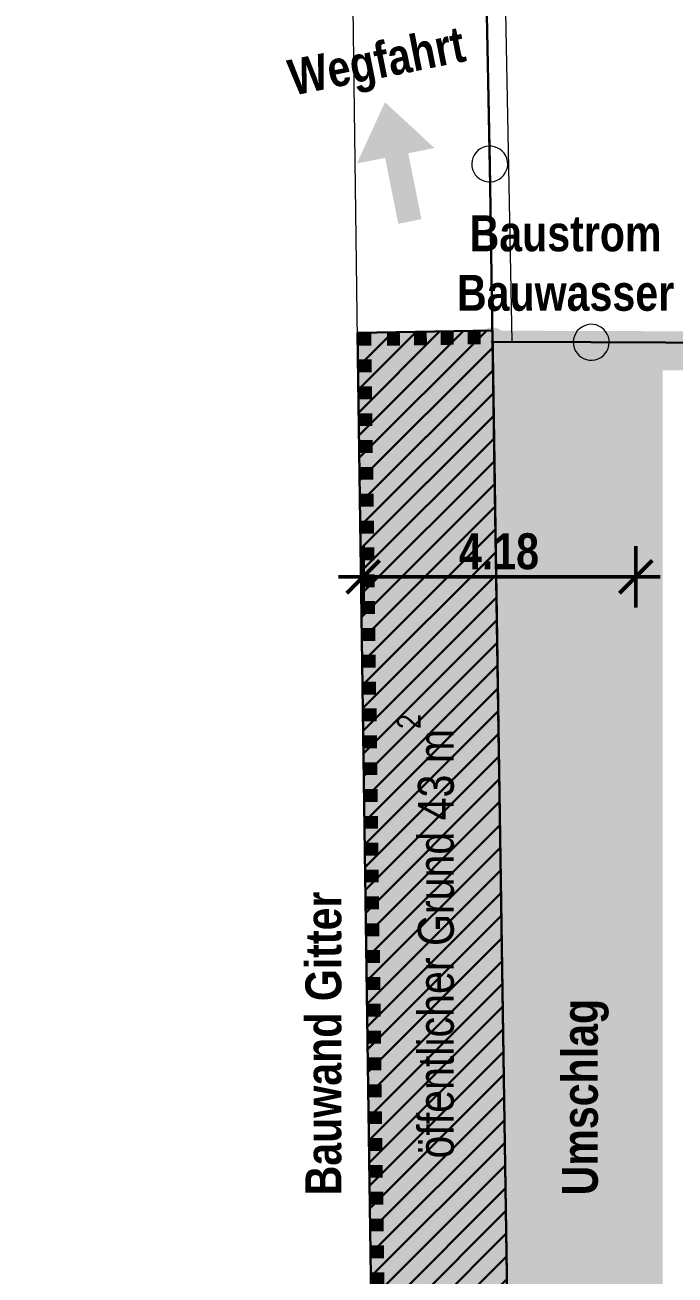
# Model space of a CAD drawing. Header units: metres. Extents: x -163 to 276, y -152 to 153.
# Drawn here: x -24.86 to -14.91, y -5.75 to 13.41 of the extents above; entities that cross this region are included whole.
import ezdxf

# ---------------------------------------------------------------- set-up
doc = ezdxf.new("R2010")
doc.units = ezdxf.units.M
doc.header["$MEASUREMENT"] = 0
doc.linetypes.add('Strich 2_1mm', pattern=[0.75, 0.5, -0.25])
doc.linetypes.add('Strich 6_1mm', pattern=[1.75, 1.5, -0.25])
for name, color, linetype in [('000 Kataster', 7, 'Continuous'), ('000-2 Kataster Parzellenpunkte', 7, 'Continuous'), ('000-3 Kataster Parzellengrenzen', 7, 'Continuous'), ('162 Beschriftung Baustelleninstallation', 7, 'Continuous'), ('162 Beschriftung Baustelleninstallation Neu', 7, 'Continuous')]:
    doc.layers.add(name, color=color, linetype=linetype)
doc.styles.add('ERSTELLTER_STIL_1', font='ARIALN.TTF')
doc.dimstyles.new('ERSTELLTER_STIL__1', dxfattribs={"dimtxt": 0.55, "dimasz": 0.475, "dimexe": 0.18, "dimexo": 0.0625, "dimgap": 0, "dimtad": 1, "dimtih": 1, "dimtoh": 1, "dimzin": 0, "dimdsep": 46, "dimtxsty": 'ERSTELLTER_STIL_1', "dimblk": 'ARROWHEAD_6', "dimblk1": 'ARROWHEAD_6', "dimblk2": 'ARROWHEAD_6', "dimcen": 0.09, "dimse1": 1, "dimse2": 1, "dimclrd": 256, "dimclre": 256, "dimclrt": 256, "dimazin": 0, "dimtfac": 1, "dimtdec": 4, "dimtmove": 0, "dimatfit": 3, "dimfxl": 1, "dimtolj": 1, "dimtzin": 0, "dimarcsym": 0})

# ---------------------------------------------------------------- blocks, each defined once
blk = doc.blocks.new('*D1')
at = {"layer": '162 Beschriftung Baustelleninstallation Neu', "color": 32, "linetype": 'Continuous', "lineweight": 50, "true_color": 0xdf7100}
for p, q in [((-19.685, 4.482), (-19.685, 5.419)), ((-15.506, 4.482), (-15.506, 5.419)), ((-19.435, 5.2), (-19.935, 4.7)), ((-15.756, 4.7), (-15.256, 5.2)), ((-20.06, 4.95), (-19.685, 4.95)), ((-19.685, 4.95), (-15.506, 4.95)), ((-15.506, 4.95), (-15.131, 4.95))]:
    blk.add_line(p, q, dxfattribs=at)
at = {"layer": '162 Beschriftung Baustelleninstallation Neu', "color": 32, "lineweight": 50, "true_color": 0xdf7100, "insert": (-18.215, 5.06), "char_height": 0.55, "attachment_point": 7, "style": 'ERSTELLTER_STIL_1'}
blk.add_mtext('\\A1;{\\pql;\\fArial Narrow|b1|i0|c0|p0;\\W1.000000;4.18}', dxfattribs=at)
blk = doc.blocks.new('ARROWHEAD_6')
at = {"color": 0, "linetype": 'Continuous', "lineweight": 0}
for p, q in [((-0.5, -0.5), (0.5, 0.5)), ((0, 0), (-1, 0))]:
    blk.add_line(p, q, dxfattribs=at)

msp = doc.modelspace()

# ---------------------------------------------------------------- hatches: boundary and pattern name
at = {"layer": '000 Kataster', "linetype": 'Continuous', "lineweight": 13}
for color, points in [(255, [(-17.49, 8.494), (-17.483, 8.53), (-17.482, 8.566), (-17.488, 8.602), (-17.499, 8.637), (-17.515, 8.669), (-17.537, 8.698), (-17.563, 8.724), (-17.593, 8.744), (-17.626, 8.759), (-17.661, 8.769), (-17.697, 8.773), (-17.733, 8.771), (-17.769, 8.763), (-17.802, 8.749), (-17.833, 8.73), (-17.86, 8.706), (-17.883, 8.678), (-17.901, 8.646), (-17.914, 8.612), (-17.921, 8.576), (-17.922, 8.54), (-17.917, 8.504), (-17.906, 8.469), (-17.889, 8.437), (-17.867, 8.408), (-17.841, 8.383), (-17.811, 8.362), (-17.778, 8.347), (-17.743, 8.337), (-17.707, 8.333), (-17.671, 8.335), (-17.636, 8.343), (-17.602, 8.357), (-17.571, 8.376), (-17.544, 8.4), (-17.521, 8.429), (-17.503, 8.46)]), (7, [(-17.686, 8.549), (-17.686, 8.551), (-17.686, 8.554), (-17.686, 8.557), (-17.687, 8.559), (-17.688, 8.562), (-17.69, 8.564), (-17.692, 8.566), (-17.694, 8.567), (-17.696, 8.569), (-17.699, 8.569), (-17.702, 8.57), (-17.704, 8.569), (-17.707, 8.569), (-17.71, 8.568), (-17.712, 8.566), (-17.714, 8.565), (-17.716, 8.562), (-17.717, 8.56), (-17.718, 8.558), (-17.719, 8.555), (-17.719, 8.552), (-17.718, 8.549), (-17.717, 8.547), (-17.716, 8.544), (-17.714, 8.542), (-17.713, 8.54), (-17.71, 8.539), (-17.708, 8.538), (-17.705, 8.537), (-17.702, 8.537), (-17.7, 8.537), (-17.697, 8.537), (-17.695, 8.538), (-17.692, 8.54), (-17.69, 8.542), (-17.689, 8.544), (-17.687, 8.546)])]:
    msp.add_hatch(color=color, dxfattribs=at).paths.add_polyline_path(points)
at = {"layer": '162 Beschriftung Baustelleninstallation Neu', "linetype": 'Continuous', "lineweight": 50, "true_color": 0xdf7100}
for points in [[(-17.702, 8.545), (-3.638, 8.489), (-3.638, 8.677), (-3.638, 15.598), (-3.837, 15.598), (-3.837, 8.677), (-17.702, 8.724)], [(-19.779, 11.286), (-19.347, 11.372), (-19.145, 10.361), (-18.79, 10.432), (-18.992, 11.443), (-18.591, 11.524), (-19.349, 12.226)], [(-19.765, 8.495), (-19.558, 8.495), (-19.558, 8.693), (-19.765, 8.693)], [(-19.118, 8.493), (-19.119, 8.7), (-19.317, 8.7), (-19.317, 8.492)], [(-18.707, 8.5), (-18.708, 8.707), (-18.906, 8.707), (-18.905, 8.499)], [(-18.296, 8.507), (-18.296, 8.714), (-18.494, 8.714), (-18.494, 8.506)], [(-17.884, 8.514), (-17.885, 8.721), (-18.083, 8.721), (-18.082, 8.513)], [(-19.76, 8.084), (-19.552, 8.084), (-19.552, 8.282), (-19.76, 8.282)], [(-19.754, 7.672), (-19.546, 7.672), (-19.546, 7.87), (-19.754, 7.87)], [(-19.748, 7.261), (-19.541, 7.261), (-19.541, 7.459), (-19.748, 7.459)], [(-19.743, 6.849), (-19.535, 6.849), (-19.535, 7.047), (-19.743, 7.047)], [(-19.737, 6.438), (-19.529, 6.438), (-19.529, 6.636), (-19.737, 6.636)], [(-19.731, 6.026), (-19.524, 6.026), (-19.524, 6.225), (-19.731, 6.225)], [(-19.726, 5.615), (-19.518, 5.615), (-19.518, 5.813), (-19.726, 5.813)], [(-19.72, 5.203), (-19.512, 5.203), (-19.512, 5.402), (-19.72, 5.402)], [(-19.714, 4.792), (-19.507, 4.792), (-19.507, 4.99), (-19.714, 4.99)], [(-19.709, 4.38), (-19.501, 4.38), (-19.501, 4.579), (-19.709, 4.579)], [(-19.703, 3.969), (-19.495, 3.969), (-19.495, 4.167), (-19.703, 4.167)], [(-19.697, 3.558), (-19.49, 3.558), (-19.49, 3.756), (-19.697, 3.756)], [(-19.692, 3.146), (-19.484, 3.146), (-19.484, 3.344), (-19.692, 3.344)], [(-19.686, 2.735), (-19.478, 2.735), (-19.478, 2.933), (-19.686, 2.933)], [(-19.68, 2.323), (-19.473, 2.323), (-19.473, 2.521), (-19.68, 2.521)], [(-19.675, 1.912), (-19.467, 1.912), (-19.467, 2.11), (-19.675, 2.11)], [(-19.669, 1.5), (-19.461, 1.5), (-19.461, 1.699), (-19.669, 1.699)], [(-19.663, 1.089), (-19.456, 1.089), (-19.456, 1.287), (-19.663, 1.287)], [(-19.658, 0.677), (-19.45, 0.677), (-19.45, 0.876), (-19.658, 0.876)], [(-19.652, 0.266), (-19.444, 0.266), (-19.444, 0.464), (-19.652, 0.464)], [(-19.646, -0.145), (-19.439, -0.145), (-19.439, 0.053), (-19.646, 0.053)], [(-19.641, -0.557), (-19.433, -0.557), (-19.433, -0.359), (-19.641, -0.359)], [(-19.635, -0.968), (-19.427, -0.968), (-19.427, -0.77), (-19.635, -0.77)], [(-19.629, -1.38), (-19.422, -1.38), (-19.422, -1.182), (-19.629, -1.182)], [(-19.624, -1.791), (-19.416, -1.791), (-19.416, -1.593), (-19.624, -1.593)], [(-19.618, -2.203), (-19.41, -2.203), (-19.41, -2.005), (-19.618, -2.005)], [(-19.612, -2.614), (-19.405, -2.614), (-19.405, -2.416), (-19.612, -2.416)], [(-19.607, -3.026), (-19.399, -3.026), (-19.399, -2.827), (-19.607, -2.827)], [(-19.601, -3.437), (-19.393, -3.437), (-19.393, -3.239), (-19.601, -3.239)], [(-19.595, -3.849), (-19.388, -3.849), (-19.388, -3.65), (-19.595, -3.65)], [(-19.589, -4.26), (-19.382, -4.26), (-19.382, -4.062), (-19.589, -4.062)], [(-19.584, -4.671), (-19.376, -4.671), (-19.376, -4.473), (-19.584, -4.473)], [(-19.578, -5.083), (-19.37, -5.083), (-19.37, -4.885), (-19.578, -4.885)], [(-19.572, -5.494), (-19.365, -5.494), (-19.365, -5.296), (-19.572, -5.296)], [(-19.567, -5.906), (-19.359, -5.906), (-19.359, -5.708), (-19.567, -5.708)]]:
    msp.add_hatch(color=32, dxfattribs=at).paths.add_polyline_path(points)
at = {"layer": '162 Beschriftung Baustelleninstallation Neu', "linetype": 'Continuous', "lineweight": 30, "true_color": 0x00aa1e}
h = msp.add_hatch(dxfattribs=at)
h.set_pattern_fill('Diagonal_1_0mm_0001', color=104, style=0, pattern_type=2)
h.set_pattern_definition([(45, (0, 0), (-0.1767767, 0.1767767), [])])
h.paths.add_polyline_path([(-17.702, 8.724), (-19.769, 8.693), (-19.533, -7.951, 0.000463), (-19.532, -7.963, 0.008443), (-19.515, -8.176, 0.007874), (-19.493, -8.375, 0.008505), (-19.462, -8.588, 0.00795), (-19.426, -8.786, 0.008606), (-19.381, -8.999, 0.008063), (-19.332, -9.197, 0.095156), (-18.123, -11.541), (-17.909, -11.552), (-17.88, -11.366), (-17.684, -11.397), (-17.71, -11.563), (-17.496, -11.574), (-17.473, -11.424), (-17.277, -11.455), (-17.297, -11.585), (-17.083, -11.596), (-17.065, -11.482), (-16.869, -11.512), (-16.884, -11.607), (-16.67, -11.618), (-16.658, -11.539), (-16.462, -11.57), (-16.471, -11.629), (-16.257, -11.64), (-16.25, -11.597), (-16.054, -11.628), (-16.058, -11.651), (-15.844, -11.662), (-15.843, -11.655), (-15.767, -11.667), (-15.506, -11.68), (-13.452, -11.788, -0.105938), (-15.506, -11.134, -0.020408), (-15.854, -10.913), (-15.855, -10.915), (-15.862, -10.925), (-15.87, -10.933), (-15.877, -10.942), (-15.885, -10.949), (-15.893, -10.957), (-15.902, -10.964), (-15.911, -10.972), (-15.921, -10.978), (-15.93, -10.984), (-15.94, -10.99), (-15.95, -10.996), (-15.96, -11), (-15.97, -11.005), (-15.981, -11.009), (-15.992, -11.013), (-16.003, -11.015), (-16.014, -11.019), (-16.025, -11.021), (-16.036, -11.023), (-16.047, -11.024), (-16.058, -11.025), (-16.07, -11.025), (-16.081, -11.026), (-16.092, -11.025), (-16.104, -11.024), (-16.115, -11.022), (-16.126, -11.021), (-16.137, -11.018), (-16.148, -11.016), (-16.159, -11.012), (-16.17, -11.009), (-16.18, -11.004), (-16.191, -11), (-16.201, -10.994), (-16.211, -10.99), (-16.221, -10.983), (-16.231, -10.977), (-16.239, -10.97), (-16.249, -10.964), (-16.257, -10.956), (-16.266, -10.949), (-16.273, -10.94), (-16.281, -10.932), (-16.288, -10.923), (-16.296, -10.915), (-16.302, -10.905), (-16.308, -10.896), (-16.314, -10.886), (-16.32, -10.876), (-16.324, -10.865), (-16.329, -10.855), (-16.333, -10.845), (-16.337, -10.834), (-16.339, -10.823), (-16.343, -10.812), (-16.344, -10.801), (-16.347, -10.79), (-16.348, -10.778), (-16.349, -10.767), (-16.349, -10.756), (-16.35, -10.744), (-16.348, -10.733), (-16.348, -10.722), (-16.346, -10.711), (-16.345, -10.699), (-16.342, -10.688), (-16.34, -10.677), (-16.336, -10.666), (-16.333, -10.655), (-16.328, -10.645), (-16.324, -10.634), (-16.318, -10.625), (-16.313, -10.614), (-16.307, -10.605), (-16.301, -10.595), (-16.294, -10.586), (-16.288, -10.577), (-16.28, -10.569), (-16.273, -10.56, -0.086113), (-17.078, -9.381, -0.085984), (-17.437, -8), (-17.446, -7.999), (-17.457, -8), (-17.469, -7.999), (-17.48, -7.999), (-17.491, -7.996), (-17.503, -7.995), (-17.514, -7.992), (-17.525, -7.99), (-17.535, -7.986), (-17.546, -7.983), (-17.557, -7.978), (-17.567, -7.974), (-17.577, -7.969), (-17.587, -7.964), (-17.597, -7.957), (-17.607, -7.952), (-17.616, -7.945), (-17.625, -7.938), (-17.633, -7.93), (-17.642, -7.923), (-17.649, -7.914), (-17.658, -7.907), (-17.664, -7.897), (-17.672, -7.889), (-17.678, -7.879), (-17.685, -7.87), (-17.69, -7.86), (-17.696, -7.85), (-17.7, -7.84), (-17.705, -7.83), (-17.709, -7.819), (-17.713, -7.808), (-17.716, -7.797), (-17.719, -7.786), (-17.721, -7.775), (-17.723, -7.764), (-17.724, -7.753), (-17.725, -7.741), (-17.725, -7.73), (-17.726, -7.719), (-17.725, -7.707), (-17.724, -7.696), (-17.722, -7.685), (-17.721, -7.674), (-17.718, -7.663), (-17.716, -7.651), (-17.712, -7.641), (-17.709, -7.63), (-17.704, -7.619), (-17.7, -7.609), (-17.695, -7.599), (-17.69, -7.589), (-17.683, -7.579), (-17.678, -7.569), (-17.67, -7.561), (-17.664, -7.551), (-17.656, -7.543), (-17.649, -7.534), (-17.64, -7.527), (-17.632, -7.518), (-17.623, -7.512), (-17.615, -7.504), (-17.605, -7.498), (-17.596, -7.491), (-17.586, -7.486), (-17.576, -7.48), (-17.566, -7.476), (-17.556, -7.471), (-17.545, -7.467), (-17.534, -7.463), (-17.523, -7.46), (-17.512, -7.457), (-17.501, -7.455), (-17.49, -7.453), (-17.479, -7.452), (-17.467, -7.451), (-17.456, -7.451), (-17.455, -7.451)])
at = {"layer": '162 Beschriftung Baustelleninstallation Neu', "linetype": 'Continuous', "lineweight": 0, "true_color": 0x371c00}
msp.add_hatch(color=28, dxfattribs=at).paths.add_polyline_path([(-19.765, 8.693), (-19.567, -5.962), (-19.544, -7.552, 0.011379), (-19.538, -7.84), (-19.538, -7.963), (-19.532, -7.963, 0.150648), (-18.123, -11.541), (-15.506, -11.68), (-15.506, 8.537), (-17.702, 8.553), (-17.702, 8.724)])
at = {"layer": '162 Beschriftung Baustelleninstallation Neu', "linetype": 'Continuous', "lineweight": 0, "true_color": 0x000077}
msp.add_hatch(color=176, dxfattribs=at).paths.add_polyline_path([(-15.506, 8.541), (-15.506, -11.134), (-13.028, -11.802), (-13.028, -11.86), (11.979, -11.86), (11.979, -8.25), (11.505, -8.25), (11.505, -11.465), (-12.793, -11.465), (-15.092, -10.844), (-15.092, 8.114), (9.535, 8.114), (9.535, 8.436)])
at = {"layer": '162 Beschriftung Baustelleninstallation Neu', "linetype": 'Continuous', "lineweight": 0, "true_color": 0xbf0000}
msp.add_hatch(color=12, dxfattribs=at).paths.add_polyline_path([(-17.603, 8.42), (-15.63, 8.42), (-15.63, 7.505), (-17.603, 7.505)])

# ---------------------------------------------------------------- linework, layer by layer
at = {"layer": '000 Kataster', "color": 251, "linetype": 'Continuous', "lineweight": 13, "true_color": 0x5f5f5f}
for points in [[(40.241, 26.147), (25.357, 26.25), (11.822, 26.351), (8.821, 26.238), (5.88, 26.165), (-3.545, 26.177), (-16.219, 26.193), (-18.1, 26.191, 0.162937), (-19.261, 25.75, 0.223957), (-19.977, 24.239), (-19.773, 8.583), (-19.544, -7.552, 0.171691), (-18.147, -11.539), (-27.212, -11.056, 0.19894)], [(35.756, -11.842), (25.615, -11.887), (13.532, -11.864), (-12.99, -11.813), (-13.451, -11.79, -0.142534), (-16.075, -10.751, -0.102722), (-17.078, -9.381, -0.10257), (-17.451, -7.725), (-17.702, 8.553), (-17.744, 11.278), (-18.005, 24.247), (-17.926, 24.939, -0.107846), (-17.537, 25.61, -0.20943), (-16.219, 26.193), (-18.1, 26.191, 0.162937), (-19.261, 25.75, 0.223957), (-19.977, 24.239), (-19.773, 8.583), (-19.544, -7.552, 0.171691), (-18.147, -11.539), (-27.212, -11.056, 0.19894)], [(-17.402, 8.552), (-17.402, 8.557), (-17.703, 24.253), (-18.005, 24.247), (-17.702, 8.553), (-17.451, -7.725, 0.10257), (-17.078, -9.381, 0.102722), (-16.075, -10.751, 0.142534), (-13.451, -11.79, 0.022094), (-12.99, -11.813)]]:
    msp.add_lwpolyline(points, format="xyb", dxfattribs=at)
at = {"layer": '000 Kataster', "color": 251, "linetype": 'Strich 6_1mm', "lineweight": 13, "true_color": 0x5f5f5f}
msp.add_lwpolyline([(40.241, 26.147), (25.357, 26.25), (11.822, 26.351), (8.821, 26.238), (5.88, 26.165), (-3.545, 26.177), (-16.219, 26.193, 0.20943), (-17.537, 25.61, 0.107846), (-17.926, 24.939), (-14.461, 24.929), (-3.552, 24.897), (5.947, 24.893), (8.814, 24.892), (8.732, 8.439), (-17.702, 8.553), (-17.451, -7.725, 0.10257), (-17.078, -9.381, 0.102722), (-16.075, -10.751, 0.142534), (-13.451, -11.79), (-12.99, -11.813), (13.532, -11.864), (25.615, -11.887), (35.756, -11.842, 0.17821)], format="xyb", dxfattribs=at)
msp.add_lwpolyline([(-17.926, 24.939), (-18.005, 24.247), (-17.744, 11.278), (-17.702, 8.553), (8.732, 8.439), (8.814, 24.892), (5.947, 24.893), (5.881, 15.547), (-3.479, 15.597), (-3.479, 15.746), (-3.598, 15.747), (-3.729, 15.748), (-3.729, 15.598), (-14.518, 15.589), (-14.461, 24.929)], close=True, dxfattribs=at)
at = {"layer": '000 Kataster', "color": 251, "linetype": 'Continuous', "lineweight": 13, "true_color": 0x5f5f5f}
msp.add_circle((-17.702, 8.553), 0.0165, dxfattribs=at)
at = {"layer": '000-2 Kataster Parzellenpunkte', "color": 251, "linetype": 'Continuous', "lineweight": 13, "true_color": 0x5f5f5f}
for points in [[(-17.67, 11.543), (-17.715, 11.552), (-17.76, 11.553), (-17.805, 11.546), (-17.849, 11.532), (-17.889, 11.512), (-17.926, 11.485), (-17.957, 11.452), (-17.983, 11.415), (-18.002, 11.373), (-18.014, 11.33), (-18.019, 11.285), (-18.016, 11.239), (-18.006, 11.195), (-17.989, 11.153), (-17.965, 11.114), (-17.935, 11.08), (-17.9, 11.051), (-17.86, 11.029), (-17.818, 11.013), (-17.773, 11.005), (-17.728, 11.004), (-17.683, 11.01), (-17.64, 11.024), (-17.599, 11.044), (-17.563, 11.071), (-17.531, 11.104), (-17.505, 11.142), (-17.486, 11.183), (-17.474, 11.227), (-17.469, 11.272), (-17.472, 11.317), (-17.482, 11.361), (-17.499, 11.403), (-17.523, 11.442), (-17.553, 11.476), (-17.588, 11.505), (-17.628, 11.527)], [(-16.115, 8.811), (-16.159, 8.82), (-16.205, 8.821), (-16.25, 8.814), (-16.293, 8.8), (-16.334, 8.78), (-16.37, 8.753), (-16.402, 8.72), (-16.427, 8.683), (-16.447, 8.641), (-16.459, 8.598), (-16.464, 8.553), (-16.461, 8.507), (-16.451, 8.463), (-16.433, 8.421), (-16.409, 8.382), (-16.38, 8.348), (-16.344, 8.319), (-16.305, 8.297), (-16.262, 8.281), (-16.218, 8.273), (-16.172, 8.272), (-16.127, 8.278), (-16.084, 8.292), (-16.044, 8.312), (-16.007, 8.339), (-15.976, 8.372), (-15.95, 8.41), (-15.931, 8.451), (-15.918, 8.494), (-15.914, 8.54), (-15.916, 8.585), (-15.926, 8.629), (-15.944, 8.671), (-15.968, 8.71), (-15.998, 8.744), (-16.033, 8.773), (-16.072, 8.795)]]:
    msp.add_lwpolyline(points, close=True, dxfattribs=at)
at = {"layer": '000-3 Kataster Parzellengrenzen', "color": 251, "linetype": 'Continuous', "lineweight": 25, "true_color": 0x5f5f5f}
msp.add_lwpolyline([(-19.761, 145.388), (-24.275, 99.864), (-24.608, 95.898), (-24.055, 67.33), (-23.905, 59.629), (-22.31, 50.148), (-20.316, 37.852), (-19.496, 32.932), (-18.005, 24.247), (-17.744, 11.278), (-17.702, 8.553), (-17.451, -7.725, 0.207773), (-16.075, -10.751, 0.142534), (-13.451, -11.79), (-34.172, -10.684, 0.173122)], format="xyb", dxfattribs=at)
for points in [[(-3.638, 8.491), (-16.189, 8.546), (-17.702, 8.553), (-17.744, 11.278), (-18.005, 24.247, -0.437108), (-16.219, 26.193), (-3.545, 26.177), (-3.553, 24.747)], [(25.615, -11.887), (-12.99, -11.813), (-13.451, -11.79, -0.142534), (-16.075, -10.751, -0.207773), (-17.451, -7.725), (-17.702, 8.553), (-16.189, 8.546), (-3.638, 8.491), (8.732, 8.439), (25.478, 8.366)]]:
    msp.add_lwpolyline(points, format="xyb", close=True, dxfattribs=at)
at = {"layer": '162 Beschriftung Baustelleninstallation Neu', "color": 104, "linetype": 'Continuous', "lineweight": 30, "true_color": 0x00aa1e, "flags": 128}
msp.add_lwpolyline([(-17.455, -7.451), (-17.702, 8.724), (-19.769, 8.693), (-19.533, -7.951, 0.000463)], format="xyb", dxfattribs=at)
at = {"layer": '162 Beschriftung Baustelleninstallation Neu', "color": 1, "linetype": 'Strich 2_1mm', "lineweight": 50}
msp.add_circle((-9.61, -8.8), 45, dxfattribs=at)

# ---------------------------------------------------------------- texts
at = {"layer": '162 Beschriftung Baustelleninstallation', "color": 104, "lineweight": 30, "true_color": 0x00aa1e, "insert": (-18.287, -3.965), "char_height": 0.55, "attachment_point": 7, "rotation": 90, "style": 'ERSTELLTER_STIL_1'}
msp.add_mtext('{\\fArial Narrow|b0|i0|c0|p0;öffentlicher Grund 43 m{\\H0.66x;\\S2^  ;}}', dxfattribs=at)
at = {"layer": '162 Beschriftung Baustelleninstallation Neu', "color": 32, "linetype": 'Continuous', "lineweight": 50, "true_color": 0xdf7100, "char_height": 0.55, "style": 'ERSTELLTER_STIL_1'}
for s, insert, attachment_point, rotation in [('\\A1;{\\pql;\\fArial Narrow|b1|i0|c0|p0;\\W1.000000;Wegfahrt}', (-20.729, 12.158), 7, 11.3099), ('\\A1;{\\pql;\\fArial Narrow|b1|i0|c0|p0;\\W1.000000;Bauwand \\fArial Narrow|b1|i0|c0|p0;\\W1.000000;Gitter}', (-20.01, -4.529), 7, 90), ('\\A1;{\\pql;\\fArial Narrow|b1|i0|c0|p0;\\W1.000000;Umschlag}', (-16.638, -4.529), 1, 90)]:
    msp.add_mtext(s, dxfattribs=dict(at, insert=insert, attachment_point=attachment_point, rotation=rotation))
at = {"layer": '162 Beschriftung Baustelleninstallation Neu', "color": 1, "linetype": 'Continuous', "lineweight": 13, "insert": (-16.582, 9.021), "char_height": 0.55, "attachment_point": 8, "line_spacing_factor": 0.994673, "style": 'ERSTELLTER_STIL_1'}
msp.add_mtext('\\A1;{\\pqc;\\fArial Narrow|b1|i0|c0|p0;\\W1.000000;Baustrom\\P\\pqc;\\fArial Narrow|b1|i0|c0|p0;\\W1.000000;Bauwasser}', dxfattribs=at)

# ---------------------------------------------------------------- dimensions: what is measured, and where the dimension line sits
at = {"layer": '162 Beschriftung Baustelleninstallation Neu', "color": 32, "linetype": 'Continuous', "lineweight": 50, "true_color": 0xdf7100}
dim = msp.add_linear_dim(base=(-15.506, 4.95), p1=(-19.685, 2.383), p2=(-15.506, 8.541), dimstyle='ERSTELLTER_STIL__1', dxfattribs=at)
dim.commit()
dim.dimension.update_dxf_attribs({"geometry": '*D1', "text_midpoint": (-17.503, 5.335), "dimtype": 160})

doc.saveas('drawing.dxf')
